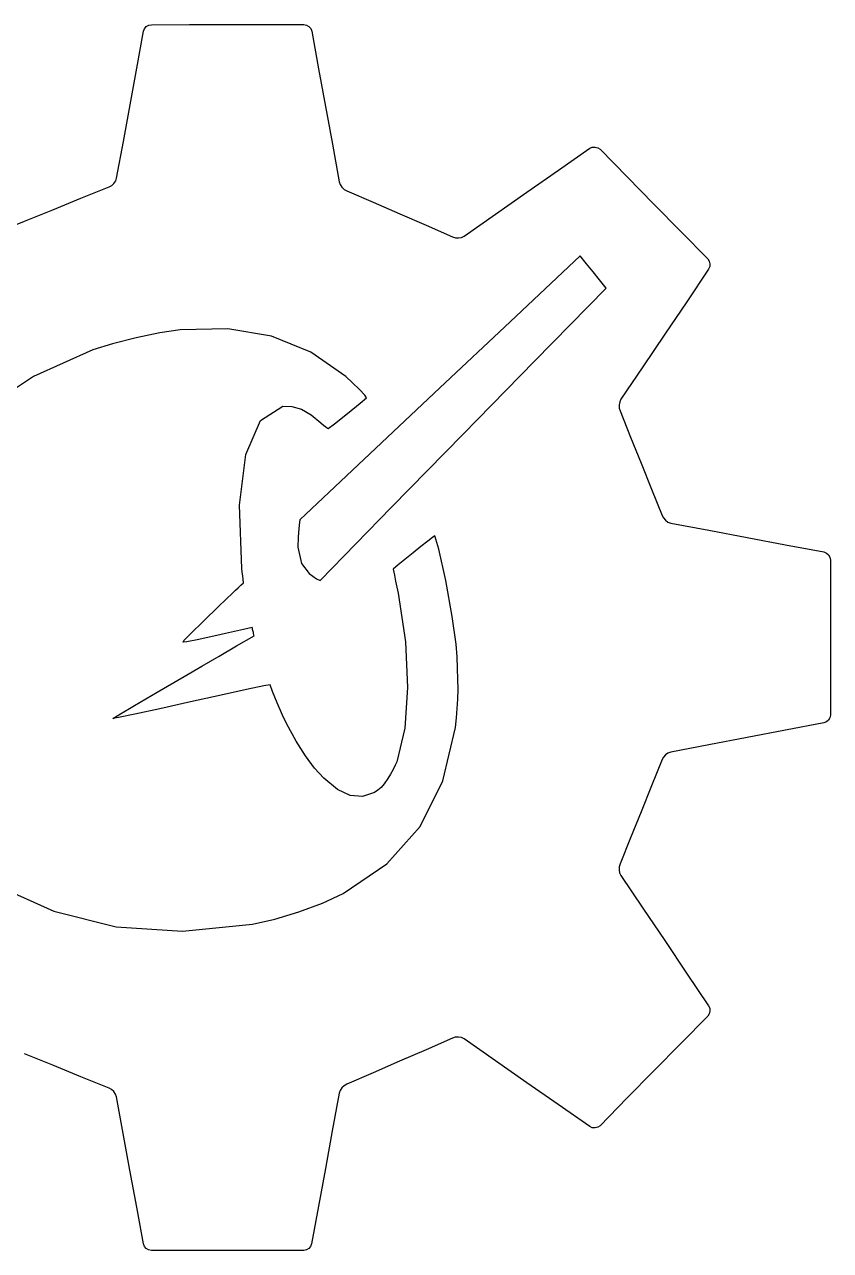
# Model space of a CAD drawing. Extents: x 9 to 137, y 10 to 46.
# Drawn here: x 58.77 to 65.19, y 29.65 to 39.43 of the extents above; entities that cross this region are included whole.
import ezdxf

# ---------------------------------------------------------------- set-up
doc = ezdxf.new("R2010")
doc.units = 0
doc.layers.add('Layer_1', color=7, linetype='CONTINUOUS')

msp = doc.modelspace()

# ---------------------------------------------------------------- linework, layer by layer
at = {"layer": 'Layer_1', "color": 7}
for p, q in [((59.73802, 39.415359), (59.757244, 39.42665)), ((59.757244, 39.42665), (59.77887, 39.430797)), ((59.77887, 39.430797), (60.082612, 39.431127)), ((60.082612, 39.431127), (60.386353, 39.431456)), ((60.386353, 39.431456), (60.690095, 39.431785)), ((60.690095, 39.431785), (60.993837, 39.432114)), ((60.993837, 39.432114), (61.015364, 39.428032)), ((61.015364, 39.428032), (61.034522, 39.416544)), ((59.661857, 39.085169), (59.715307, 39.378031)), ((59.715307, 39.378031), (59.723339, 39.398605)), ((59.723339, 39.398605), (59.73802, 39.415359)), ((61.034522, 39.416544), (61.049203, 39.399526)), ((61.049203, 39.399526), (61.057366, 39.378887)), ((61.057366, 39.378887), (61.112265, 39.078615)), ((59.608406, 38.792306), (59.661857, 39.085169)), ((61.112265, 39.078615), (61.167161, 38.778343)), ((59.554952, 38.499444), (59.608406, 38.792306)), ((61.167161, 38.778343), (61.22206, 38.478071)), ((59.501502, 38.206581), (59.554952, 38.499444)), ((61.22206, 38.478071), (61.276956, 38.177799)), ((63.024769, 38.269324), (63.275419, 38.444515)), ((63.275419, 38.444515), (63.295367, 38.453403)), ((63.295367, 38.453403), (63.317619, 38.45472)), ((63.317619, 38.45472), (63.339245, 38.448926)), ((63.339245, 38.448926), (63.357284, 38.436451)), ((63.357284, 38.436451), (63.572057, 38.217934)), ((62.77412, 38.094137), (63.024769, 38.269324)), ((59.461804, 38.147857), (59.479974, 38.164316)), ((59.479974, 38.164316), (59.493865, 38.18456)), ((59.493865, 38.18456), (59.501502, 38.206581)), ((61.276956, 38.177799), (61.284592, 38.155382)), ((61.284592, 38.155382), (61.298319, 38.134348)), ((63.572057, 38.217934), (63.786834, 37.999418)), ((59.216565, 38.04596), (59.441329, 38.137258)), ((59.441329, 38.137258), (59.461804, 38.147857)), ((61.298319, 38.134348), (61.316291, 38.117067)), ((61.316291, 38.117067), (61.336667, 38.105941)), ((61.336667, 38.105941), (61.54783, 38.014135)), ((62.52347, 37.918946), (62.77412, 38.094137)), ((58.767035, 37.863359), (58.991802, 37.954658)), ((58.991802, 37.954658), (59.216565, 38.04596)), ((61.54783, 38.014135), (61.758989, 37.92233)), ((63.786834, 37.999418), (64.001608, 37.780902)), ((58.542271, 37.772057), (58.767035, 37.863359)), ((61.758989, 37.92233), (61.970151, 37.830524)), ((62.27282, 37.743755), (62.52347, 37.918946)), ((61.970151, 37.830524), (62.181311, 37.738719)), ((64.001608, 37.780902), (64.216381, 37.562386)), ((62.181311, 37.738719), (62.203233, 37.731378)), ((62.203233, 37.731378), (62.22779, 37.729732)), ((62.22779, 37.729732), (62.251984, 37.733847)), ((62.251984, 37.733847), (62.27282, 37.743755)), ((63.19758, 37.587495), (62.638854, 37.060922)), ((63.249471, 37.522945), (63.19758, 37.587495)), ((64.216381, 37.562386), (64.228527, 37.543919)), ((63.301361, 37.458394), (63.249471, 37.522945)), ((64.222932, 37.479995), (64.048007, 37.220539)), ((64.231688, 37.500107), (64.222932, 37.479995)), ((64.228527, 37.543919), (64.233663, 37.522293)), ((64.233663, 37.522293), (64.231688, 37.500107)), ((63.353248, 37.393844), (63.301361, 37.458394)), ((63.405138, 37.329294), (63.353248, 37.393844)), ((62.834874, 36.746304), (63.40528, 37.329268)), ((63.405273, 37.329268), (63.405138, 37.329294)), ((63.405277, 37.329268), (63.405273, 37.329268)), ((63.40528, 37.329268), (63.405277, 37.329268)), ((63.405277, 37.329268), (63.405277, 37.329268)), ((64.048007, 37.220539), (63.873083, 36.961084)), ((60.00925, 36.996292), (59.847143, 36.971835)), ((60.389369, 37.004555), (60.00925, 36.996292)), ((60.737054, 36.945041), (60.389369, 37.004555)), ((62.638854, 37.060922), (62.08013, 36.534345)), ((59.467801, 36.885158), (59.311956, 36.837063)), ((59.656425, 36.932433), (59.467801, 36.885158)), ((59.847143, 36.971835), (59.656425, 36.932433)), ((61.050944, 36.818096), (60.737054, 36.945041)), ((63.873083, 36.961084), (63.698156, 36.701626)), ((59.311956, 36.837063), (58.837592, 36.623484)), ((61.329676, 36.624067), (61.050944, 36.818096)), ((62.264469, 36.163341), (62.834874, 36.746304)), ((63.698156, 36.701626), (63.523231, 36.442171)), ((58.837592, 36.623484), (58.41767, 36.345852)), ((61.383719, 36.57398), (61.329676, 36.624067)), ((61.438381, 36.519045), (61.383719, 36.57398)), ((61.479866, 36.473672), (61.438381, 36.519045)), ((62.08013, 36.534345), (61.521404, 36.007772)), ((61.341664, 36.327567), (61.444753, 36.41058)), ((61.444753, 36.41058), (61.494382, 36.452276)), ((61.494382, 36.452276), (61.479866, 36.473672)), ((63.513455, 36.421104), (63.508847, 36.396383)), ((63.508847, 36.396383), (63.509834, 36.371202)), ((63.523231, 36.442171), (63.513455, 36.421104)), ((60.64966, 36.27146), (60.826937, 36.385932)), ((60.826937, 36.385932), (60.899167, 36.384616)), ((60.899167, 36.384616), (60.974564, 36.362002)), ((60.974564, 36.362002), (61.051991, 36.318752)), ((61.051991, 36.318752), (61.130314, 36.255393)), ((61.238604, 36.246002), (61.341664, 36.327567)), ((63.509834, 36.371202), (63.516582, 36.34872)), ((63.516582, 36.34872), (63.600372, 36.1405)), ((60.531886, 36.000142), (60.64966, 36.27146)), ((61.130314, 36.255393), (61.151019, 36.236729)), ((61.151019, 36.236729), (61.168991, 36.221752)), ((61.168991, 36.221752), (61.182323, 36.211943)), ((61.182323, 36.211943), (61.189071, 36.208651)), ((61.189071, 36.208651), (61.238604, 36.246002)), ((61.69406, 35.580378), (62.264469, 36.163341)), ((63.600372, 36.1405), (63.684166, 35.932283)), ((60.480131, 35.597962), (60.531886, 36.000142)), ((61.521404, 36.007772), (60.962677, 35.481195)), ((63.684166, 35.932283), (63.767956, 35.724064)), ((63.767956, 35.724064), (63.851746, 35.515844)), ((60.500934, 35.090905), (60.480131, 35.597962)), ((61.123655, 34.997414), (61.69406, 35.580378)), ((63.851746, 35.515844), (63.862181, 35.495106)), ((60.955008, 35.411523), (60.949708, 35.341499)), ((60.960373, 35.461873), (60.955008, 35.411523)), ((60.962677, 35.481195), (60.960373, 35.461873)), ((63.862181, 35.495106), (63.878672, 35.47664)), ((63.878672, 35.47664), (63.898916, 35.462452)), ((63.898916, 35.462452), (63.920609, 35.454585)), ((63.920609, 35.454585), (64.225917, 35.396816)), ((60.949708, 35.341499), (60.947404, 35.26317)), ((62.020403, 35.339642), (61.982153, 35.31061)), ((62.03798, 35.351262), (62.020403, 35.339642)), ((62.072089, 35.246915), (62.03798, 35.351262)), ((64.225917, 35.396816), (64.531226, 35.339047)), ((64.531226, 35.339047), (64.836531, 35.281277)), ((60.947404, 35.26317), (60.975087, 35.132486)), ((61.866048, 35.217665), (61.826202, 35.185143)), ((61.928834, 35.268499), (61.866048, 35.217665)), ((61.982153, 35.31061), (61.928834, 35.268499)), ((62.126066, 34.996924), (62.072089, 35.246915)), ((64.836531, 35.281277), (65.141839, 35.223508)), ((65.141839, 35.223508), (65.162347, 35.215377)), ((65.162347, 35.215377), (65.1792, 35.200598)), ((60.975087, 35.132486), (61.035661, 35.051046)), ((61.746507, 35.120099), (61.706657, 35.087577)), ((61.786353, 35.152621), (61.746507, 35.120099)), ((61.826202, 35.185143), (61.786353, 35.152621)), ((65.1792, 35.200598), (65.190589, 35.18121)), ((65.190589, 35.18121), (65.19477, 35.159254)), ((65.19477, 35.159254), (65.19477, 34.85019)), ((60.503897, 35.062761), (60.500934, 35.090905)), ((60.506859, 35.034617), (60.503897, 35.062761)), ((60.509822, 35.006473), (60.506859, 35.034617)), ((61.035661, 35.051046), (61.096169, 35.009231)), ((61.706657, 35.087577), (61.716434, 35.039229)), ((61.716434, 35.039229), (61.726177, 34.990877)), ((60.449979, 34.918782), (60.470914, 34.938631)), ((60.470914, 34.938631), (60.491849, 34.95848)), ((60.491849, 34.95848), (60.512784, 34.978329)), ((60.512784, 34.978329), (60.509822, 35.006473)), ((61.096169, 35.009231), (61.123655, 34.997414)), ((61.726177, 34.990877), (61.735954, 34.942528)), ((61.735954, 34.942528), (61.745697, 34.894177)), ((62.178733, 34.708222), (62.126066, 34.996924)), ((60.317293, 34.791581), (60.429043, 34.898933)), ((60.429043, 34.898933), (60.449979, 34.918782)), ((61.745697, 34.894177), (61.804595, 34.507484)), ((65.19477, 34.85019), (65.19477, 34.541125)), ((60.193832, 34.671569), (60.317293, 34.791581)), ((60.089975, 34.569539), (60.193832, 34.671569)), ((62.208918, 34.487744), (62.178733, 34.708222)), ((60.037058, 34.516145), (60.089975, 34.569539)), ((60.299996, 34.558015), (60.142889, 34.523057)), ((60.370665, 34.573848), (60.299996, 34.558015)), ((60.441331, 34.589681), (60.370665, 34.573848)), ((60.512001, 34.605514), (60.441331, 34.589681)), ((60.457981, 34.474452), (60.597151, 34.555579)), ((60.582667, 34.621347), (60.512001, 34.605514)), ((60.584313, 34.613217), (60.582667, 34.621347)), ((60.586288, 34.605053), (60.584313, 34.613217)), ((60.587934, 34.59689), (60.586288, 34.605053)), ((60.589909, 34.58876), (60.587934, 34.59689)), ((60.591884, 34.580464), (60.589909, 34.58876)), ((60.59353, 34.572169), (60.591884, 34.580464)), ((60.595505, 34.563874), (60.59353, 34.572169)), ((60.597151, 34.555579), (60.595505, 34.563874)), ((65.19477, 34.541125), (65.19477, 34.232061)), ((60.032318, 34.505282), (60.037058, 34.516145)), ((60.060626, 34.506599), (60.032318, 34.505282)), ((60.142889, 34.523057), (60.060626, 34.506599)), ((60.318814, 34.393321), (60.457981, 34.474452)), ((61.804595, 34.507484), (61.822502, 34.14306)), ((62.216226, 34.386511), (62.208918, 34.487744)), ((60.179644, 34.312194), (60.318814, 34.393321)), ((62.221032, 34.293863), (62.216226, 34.386511)), ((60.040475, 34.231064), (60.179644, 34.312194)), ((62.223665, 34.208111), (62.221032, 34.293863)), ((59.823364, 34.104142), (60.040475, 34.231064)), ((60.674469, 34.154453), (60.538032, 34.126144)), ((60.72477, 34.162748), (60.674469, 34.154453)), ((60.743664, 34.110815), (60.72477, 34.162748)), ((61.822502, 34.14306), (61.79946, 33.81813)), ((62.224323, 34.127566), (62.223665, 34.208111)), ((65.19477, 34.232061), (65.19477, 33.922997)), ((59.643581, 33.998429), (59.823364, 34.104142)), ((60.336412, 34.082216), (60.090558, 34.02711)), ((60.538032, 34.126144), (60.336412, 34.082216)), ((60.781334, 34.019611), (60.743664, 34.110815)), ((62.218662, 33.975361), (62.222677, 34.050534)), ((62.222677, 34.050534), (62.224323, 34.127566)), ((59.519823, 33.925021), (59.643581, 33.998429)), ((59.845909, 33.972224), (59.647475, 33.929004)), ((60.090558, 34.02711), (59.845909, 33.972224)), ((60.823465, 33.922872), (60.781334, 34.019611)), ((62.212342, 33.900439), (62.218662, 33.975361)), ((59.470793, 33.895001), (59.519823, 33.925021)), ((59.515646, 33.901815), (59.470793, 33.895001)), ((59.647475, 33.929004), (59.515646, 33.901815)), ((60.855756, 33.854312), (60.823465, 33.922872)), ((60.933049, 33.714152), (60.855756, 33.854312)), ((62.203651, 33.824154), (62.212342, 33.900439)), ((65.141635, 33.860201), (64.836327, 33.802056)), ((65.162142, 33.868101), (65.141635, 33.860201)), ((65.178996, 33.882486), (65.162142, 33.868101)), ((65.190385, 33.901413), (65.178996, 33.882486)), ((65.194599, 33.922941), (65.190385, 33.901413)), ((65.194753, 33.922756), (65.194599, 33.922941)), ((65.19476, 33.922727), (65.194753, 33.922756)), ((65.194763, 33.922697), (65.19476, 33.922727)), ((65.19477, 33.922668), (65.194763, 33.922697)), ((65.19477, 33.922997), (65.19477, 33.922914)), ((65.19477, 33.922914), (65.19477, 33.922832)), ((65.19477, 33.922832), (65.19477, 33.92275)), ((65.19477, 33.92275), (65.19477, 33.922668)), ((61.79946, 33.81813), (61.735539, 33.549916)), ((62.103936, 33.397375), (62.203651, 33.824154)), ((64.836327, 33.802056), (64.531022, 33.743912)), ((61.006832, 33.597188), (60.933049, 33.714152)), ((64.225713, 33.685767), (63.920405, 33.627623)), ((64.531022, 33.743912), (64.225713, 33.685767)), ((61.079599, 33.49978), (61.006832, 33.597188)), ((63.851542, 33.566825), (63.767752, 33.358855)), ((63.861977, 33.587431), (63.851542, 33.566825)), ((63.878468, 33.605733), (63.861977, 33.587431)), ((63.898712, 33.619756), (63.878468, 33.605733)), ((63.920405, 33.627623), (63.898712, 33.619756)), ((61.153836, 33.41829), (61.079599, 33.49978)), ((61.706605, 33.489279), (61.685538, 33.451931)), ((61.724084, 33.523417), (61.706605, 33.489279)), ((61.735539, 33.549916), (61.724084, 33.523417)), ((61.262308, 33.328331), (61.153836, 33.41829)), ((61.634385, 33.373201), (61.610092, 33.343509)), ((61.663286, 33.415792), (61.634385, 33.373201)), ((61.685538, 33.451931), (61.663286, 33.415792)), ((61.921408, 33.034156), (62.103936, 33.397375)), ((63.767752, 33.358855), (63.683959, 33.150886)), ((61.364396, 33.279585), (61.262308, 33.328331)), ((61.461969, 33.271553), (61.364396, 33.279585)), ((61.556898, 33.303746), (61.461969, 33.271553)), ((61.585799, 33.321949), (61.556898, 33.303746)), ((61.610092, 33.343509), (61.585799, 33.321949)), ((63.683959, 33.150886), (63.600168, 32.942916)), ((61.656196, 32.734644), (61.921408, 33.034156)), ((63.600168, 32.942916), (63.516375, 32.734947)), ((61.308434, 32.498981), (61.656196, 32.734644)), ((63.50966, 32.712563), (63.508672, 32.687513)), ((63.508672, 32.687513), (63.513248, 32.662825)), ((63.516375, 32.734947), (63.50966, 32.712563)), ((63.513248, 32.662825), (63.523024, 32.641561)), ((63.523024, 32.641561), (63.697952, 32.382103)), ((58.535147, 32.567814), (59.000778, 32.356632)), ((61.143606, 32.42287), (61.308434, 32.498981)), ((60.954705, 32.352092), (61.143606, 32.42287)), ((63.697952, 32.382103), (63.872876, 32.122648)), ((59.000778, 32.356632), (59.498292, 32.233845)), ((60.585142, 32.253851), (60.761844, 32.293477)), ((60.761844, 32.293477), (60.954705, 32.352092)), ((59.498292, 32.233845), (60.026732, 32.199552)), ((60.026732, 32.199552), (60.585142, 32.253851)), ((63.872876, 32.122648), (64.047803, 31.863189)), ((64.047803, 31.863189), (64.222728, 31.603731)), ((64.222728, 31.603731), (64.231483, 31.583257)), ((64.215815, 31.520319), (64.001041, 31.301803)), ((64.227961, 31.538917), (64.215815, 31.520319)), ((64.233129, 31.560774), (64.227961, 31.538917)), ((64.231483, 31.583257), (64.233129, 31.560774)), ((62.180751, 31.344427), (61.969589, 31.252375)), ((62.202674, 31.351636), (62.180751, 31.344427)), ((62.22723, 31.352953), (62.202674, 31.351636)), ((62.251424, 31.348641), (62.22723, 31.352953)), ((62.27226, 31.338897), (62.251424, 31.348641)), ((62.52291, 31.16396), (62.27226, 31.338897)), ((64.001041, 31.301803), (63.786268, 31.083287)), ((58.991226, 31.127893), (58.766462, 31.219316)), ((61.969589, 31.252375), (61.758426, 31.160319)), ((59.215993, 31.036469), (58.991226, 31.127893)), ((61.758426, 31.160319), (61.54726, 31.068267)), ((62.773557, 30.989019), (62.52291, 31.16396)), ((59.440757, 30.945045), (59.215993, 31.036469)), ((61.54726, 31.068267), (61.336098, 30.976211)), ((63.786268, 31.083287), (63.571491, 30.864767)), ((59.461198, 30.934644), (59.440757, 30.945045)), ((59.479335, 30.918152), (59.461198, 30.934644)), ((59.493226, 30.897776), (59.479335, 30.918152)), ((61.283957, 30.927165), (61.276386, 30.90488)), ((61.297716, 30.948034), (61.283957, 30.927165)), ((61.315722, 30.965151), (61.297716, 30.948034)), ((61.336098, 30.976211), (61.315722, 30.965151)), ((63.024206, 30.814082), (62.773557, 30.989019)), ((59.500929, 30.875722), (59.493226, 30.897776)), ((59.554383, 30.58286), (59.500929, 30.875722)), ((61.276386, 30.90488), (61.221491, 30.604483)), ((63.274853, 30.639141), (63.024206, 30.814082)), ((63.571491, 30.864767), (63.356717, 30.646251)), ((63.294801, 30.630056), (63.274853, 30.639141)), ((63.317052, 30.62841), (63.294801, 30.630056)), ((63.338679, 30.633808), (63.317052, 30.62841)), ((63.356717, 30.646251), (63.338679, 30.633808)), ((59.607837, 30.289997), (59.554383, 30.58286)), ((61.221491, 30.604483), (61.166592, 30.304082)), ((59.661287, 29.997134), (59.607837, 30.289997)), ((61.166592, 30.304082), (61.111696, 30.003685)), ((59.714741, 29.704272), (59.661287, 29.997134)), ((61.111696, 30.003685), (61.056797, 29.703284)), ((59.722674, 29.6836), (59.714741, 29.704272)), ((59.737388, 29.666483), (59.722674, 29.6836)), ((59.756677, 29.654831), (59.737388, 29.666483)), ((59.778304, 29.650518), (59.756677, 29.654831)), ((60.082046, 29.650518), (59.778304, 29.650518)), ((60.385787, 29.650518), (60.082046, 29.650518)), ((60.689525, 29.650518), (60.385787, 29.650518)), ((60.993267, 29.650518), (60.689525, 29.650518)), ((61.014828, 29.654666), (60.993267, 29.650518)), ((61.034051, 29.665957), (61.014828, 29.654666)), ((61.048765, 29.682711), (61.034051, 29.665957)), ((61.056797, 29.703284), (61.048765, 29.682711))]:
    msp.add_line(p, q, dxfattribs=at)

doc.saveas('drawing.dxf')
